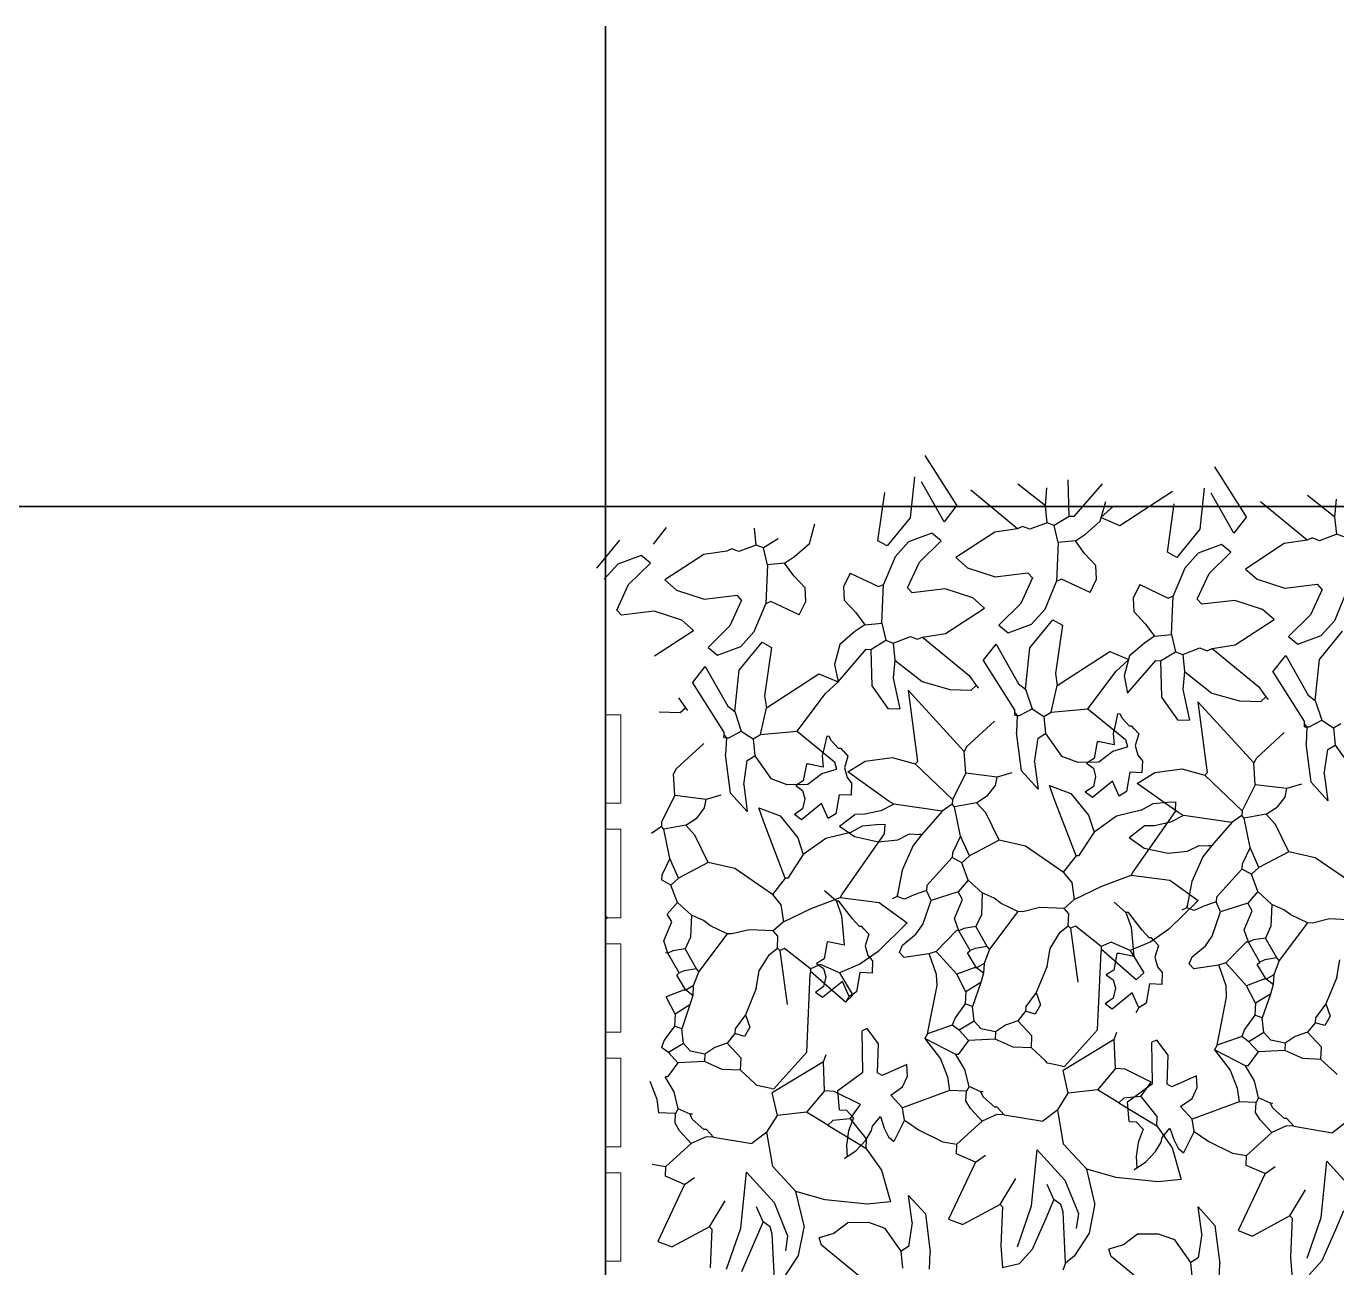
# Model space of a CAD drawing. Header units: inches. Extents: x 2013 to 15569, y -2551 to 2524.
# Drawn here: x 4957.8 to 5130.3, y 899.5 to 1062.8 of the extents above; entities that cross this region are included whole.
import ezdxf

# ---------------------------------------------------------------- set-up
doc = ezdxf.new("R2010")
doc.units = ezdxf.units.IN
doc.header["$MEASUREMENT"] = 0
for name, color, linetype, lineweight in [('A-FURN', 8, 'Continuous', 18), ('A-WALL-FULL', 7, 'Continuous', 35), ('costruzioni', 2, 'Continuous', 35)]:
    doc.layers.add(name, color=color, linetype=linetype, lineweight=lineweight)
doc.layers.add('VERDE_siepe', color=96, linetype='Continuous')

msp = doc.modelspace()

# ---------------------------------------------------------------- linework, layer by layer
at = {"layer": 'A-FURN'}
for p, q in [((5034.046, 960.636), (5034.046, 972.271)), ((5034.046, 972.271), (5036.046, 972.271)), ((5036.046, 960.636), (5036.046, 972.271)), ((5034.046, 960.636), (5036.046, 960.636)), ((5034.046, 945.577), (5034.046, 957.212)), ((5034.046, 957.212), (5036.046, 957.212)), ((5036.046, 945.577), (5036.046, 957.212)), ((5034.046, 945.577), (5036.046, 945.577)), ((5034.046, 930.518), (5034.046, 942.154)), ((5034.046, 942.154), (5036.046, 942.154)), ((5036.046, 930.518), (5036.046, 942.154)), ((5034.046, 930.518), (5036.046, 930.518)), ((5034.046, 915.459), (5034.046, 927.095)), ((5034.046, 927.095), (5036.046, 927.095)), ((5036.046, 915.459), (5036.046, 927.095)), ((5034.046, 915.459), (5036.046, 915.459)), ((5034.046, 900.401), (5034.046, 912.036)), ((5034.046, 912.036), (5036.046, 912.036)), ((5036.046, 900.401), (5036.046, 912.036)), ((5034.046, 900.401), (5036.046, 900.401))]:
    msp.add_line(p, q, dxfattribs=at)
at = {"layer": 'A-WALL-FULL'}
msp.add_line((5034.046, 1062.818), (5034.046, -134.28), dxfattribs=at)
at = {"layer": 'costruzioni'}
msp.add_line((3934.796, 999.638), (5673.194, 999.638), dxfattribs=at)
at = {"layer": 'VERDE_siepe'}
for p, q in [((5080.275, 999.814), (5076.093, 1006.38)), ((5074.693, 1003.568), (5074.139, 998.166)), ((5118.38, 998.312), (5114.198, 1004.878)), ((5078.586, 997.653), (5075.621, 1002.89)), ((5088.266, 996.73), (5082.102, 1001.787)), ((5091.91, 999.763), (5088.284, 1002.591)), ((5091.91, 999.763), (5092.103, 1002.131)), ((5095.04, 998.35), (5094.93, 1003.143)), ((5099.376, 1002.629), (5095.678, 998.322)), ((5112.798, 1002.066), (5112.244, 996.664)), ((5069.858, 995.16), (5070.773, 1001.505)), ((5099.128, 997.721), (5099.856, 1000.327)), ((5108.629, 1001.61), (5101.73, 997.123)), ((5107.963, 993.658), (5108.878, 1000.003)), ((5116.691, 996.151), (5113.726, 1001.388)), ((5126.371, 995.228), (5120.207, 1000.285)), ((5130.015, 998.262), (5126.389, 1001.089)), ((5130.015, 998.261), (5130.208, 1000.629)), ((5080.275, 999.814), (5078.586, 997.653)), ((5092.131, 997.519), (5091.91, 999.763)), ((5095.04, 998.35), (5093.073, 997.158)), ((5095.678, 998.322), (5095.04, 998.35)), ((5100.885, 999.713), (5099.222, 998.19)), ((5118.38, 998.312), (5116.691, 996.151)), ((5042.016, 996.876), (5040.327, 994.715)), ((5053.872, 994.582), (5053.651, 996.825)), ((5060.869, 994.783), (5061.597, 997.39)), ((5074.139, 998.166), (5071.105, 994.468)), ((5088.266, 996.73), (5085.244, 996.274)), ((5088.917, 997.021), (5088.266, 996.73)), ((5089.859, 996.661), (5088.917, 997.021)), ((5092.131, 997.519), (5089.859, 996.661)), ((5093.073, 997.158), (5092.131, 997.519)), ((5093.613, 994.901), (5093.073, 997.158)), ((5097.173, 996.022), (5099.128, 997.721)), ((5101.73, 997.123), (5099.222, 998.19)), ((5112.244, 996.664), (5109.21, 992.966)), ((5130.236, 996.017), (5130.015, 998.261)), ((5035.88, 995.229), (5032.846, 991.53)), ((5056.781, 995.412), (5054.814, 994.221)), ((5071.105, 994.468), (5069.858, 995.16)), ((5073.917, 995.027), (5072.142, 993.052)), ((5076.978, 996.159), (5073.917, 995.027)), ((5075.335, 992.326), (5078.211, 995.147)), ((5078.211, 995.147), (5076.978, 996.159)), ((5085.244, 996.274), (5080.12, 992.936)), ((5093.613, 994.901), (5093.391, 989.803)), ((5095.857, 995.122), (5093.613, 994.901)), ((5095.857, 995.122), (5097.173, 996.022)), ((5097.062, 993.474), (5095.857, 995.122)), ((5126.371, 995.228), (5123.349, 994.772)), ((5127.022, 995.519), (5126.371, 995.228)), ((5127.964, 995.159), (5127.022, 995.519)), ((5130.236, 996.017), (5127.964, 995.159)), ((5131.178, 995.656), (5130.236, 996.017)), ((5038.719, 993.221), (5035.658, 992.089)), ((5039.952, 992.21), (5038.719, 993.221)), ((5046.985, 993.336), (5041.861, 989.998)), ((5050.007, 993.792), (5046.985, 993.336)), ((5050.659, 994.083), (5050.007, 993.793)), ((5051.6, 993.723), (5050.659, 994.083)), ((5053.872, 994.582), (5051.6, 993.723)), ((5054.814, 994.221), (5053.872, 994.582)), ((5055.354, 991.963), (5054.814, 994.221)), ((5058.914, 993.084), (5060.869, 994.783)), ((5098.566, 991.882), (5097.062, 993.474)), ((5109.21, 992.966), (5107.963, 993.658)), ((5112.022, 993.525), (5110.247, 991.55)), ((5115.083, 994.657), (5112.022, 993.525)), ((5113.44, 990.824), (5116.316, 993.645)), ((5116.316, 993.645), (5115.083, 994.657)), ((5123.349, 994.772), (5118.225, 991.434)), ((5035.658, 992.089), (5033.883, 990.114)), ((5037.076, 989.389), (5039.952, 992.21)), ((5055.354, 991.963), (5055.132, 986.866)), ((5057.598, 992.184), (5055.354, 991.963)), ((5057.598, 992.184), (5058.914, 993.084)), ((5058.803, 990.536), (5057.598, 992.184)), ((5072.142, 993.052), (5070.618, 989.413)), ((5073.791, 988.955), (5075.335, 992.326)), ((5080.12, 992.935), (5081.657, 991.591)), ((5081.657, 991.591), (5085.296, 990.408)), ((5098.643, 990.119), (5098.566, 991.882)), ((5110.247, 991.55), (5108.723, 987.911)), ((5118.226, 991.433), (5119.762, 990.089)), ((5041.862, 989.997), (5043.399, 988.654)), ((5060.308, 988.944), (5058.803, 990.536)), ((5066.214, 990.882), (5065.366, 989.096)), ((5066.214, 990.882), (5069.968, 989.122)), ((5085.296, 990.408), (5089.609, 990.926)), ((5090.218, 990.26), (5088.674, 986.889)), ((5090.218, 990.26), (5089.609, 990.926)), ((5091.867, 986.164), (5093.391, 989.803)), ((5094.041, 990.094), (5093.391, 989.803)), ((5097.795, 988.334), (5094.041, 990.094)), ((5097.795, 988.334), (5098.643, 990.119)), ((5111.896, 987.453), (5113.44, 990.824)), ((5119.762, 990.089), (5123.401, 988.906)), ((5035.532, 986.018), (5037.076, 989.389)), ((5043.399, 988.654), (5047.037, 987.471)), ((5047.037, 987.471), (5051.35, 987.988)), ((5051.959, 987.323), (5051.35, 987.988)), ((5060.384, 987.182), (5060.308, 988.944)), ((5065.366, 989.096), (5065.443, 987.334)), ((5069.968, 989.122), (5070.618, 989.413)), ((5070.396, 984.315), (5070.618, 989.413)), ((5073.791, 988.955), (5074.4, 988.29)), ((5078.714, 988.808), (5074.4, 988.29)), ((5082.352, 987.624), (5078.714, 988.808)), ((5104.319, 989.38), (5103.471, 987.595)), ((5104.319, 989.38), (5108.073, 987.62)), ((5123.401, 988.906), (5127.714, 989.424)), ((5128.323, 988.759), (5126.779, 985.388)), ((5128.323, 988.759), (5127.714, 989.424)), ((5129.972, 984.662), (5131.496, 988.301)), ((5051.959, 987.323), (5050.415, 983.952)), ((5053.609, 983.226), (5055.132, 986.866)), ((5055.782, 987.156), (5055.132, 986.866)), ((5059.536, 985.396), (5055.782, 987.156)), ((5059.536, 985.396), (5060.384, 987.182)), ((5065.443, 987.334), (5066.948, 985.742)), ((5078.765, 982.942), (5083.889, 986.28)), ((5083.889, 986.281), (5082.352, 987.624)), ((5088.674, 986.889), (5085.799, 984.069)), ((5103.471, 987.595), (5103.548, 985.832)), ((5108.073, 987.62), (5108.723, 987.911)), ((5108.501, 982.813), (5108.723, 987.911)), ((5111.896, 987.453), (5112.505, 986.788)), ((5116.819, 987.306), (5112.505, 986.788)), ((5120.457, 986.123), (5116.819, 987.306)), ((5035.532, 986.018), (5036.141, 985.352)), ((5040.455, 985.87), (5036.141, 985.352)), ((5044.093, 984.687), (5040.455, 985.87)), ((5045.63, 983.343), (5044.093, 984.687)), ((5066.948, 985.742), (5068.152, 984.094)), ((5089.87, 981.049), (5092.905, 984.748)), ((5090.092, 984.189), (5091.867, 986.164)), ((5092.905, 984.748), (5094.151, 984.056)), ((5103.548, 985.832), (5105.053, 984.24)), ((5116.87, 981.44), (5121.994, 984.778)), ((5121.994, 984.779), (5120.457, 986.123)), ((5126.779, 985.388), (5123.904, 982.567)), ((5128.197, 982.687), (5129.972, 984.662)), ((5040.506, 980.004), (5045.63, 983.343)), ((5050.415, 983.952), (5047.54, 981.131)), ((5051.833, 981.251), (5053.609, 983.226)), ((5066.837, 983.194), (5064.881, 981.495)), ((5068.152, 984.094), (5066.837, 983.194)), ((5068.152, 984.094), (5070.396, 984.315)), ((5070.396, 984.315), (5070.936, 982.057)), ((5075.744, 982.486), (5078.765, 982.942)), ((5085.799, 984.069), (5087.031, 983.057)), ((5087.031, 983.057), (5090.092, 984.189)), ((5094.151, 984.056), (5093.237, 977.711)), ((5105.053, 984.24), (5106.257, 982.592)), ((5106.257, 982.592), (5108.501, 982.813)), ((5108.501, 982.813), (5109.041, 980.556)), ((5127.976, 979.548), (5131.01, 983.246)), ((5047.54, 981.131), (5048.772, 980.12)), ((5048.772, 980.12), (5051.833, 981.251)), ((5051.612, 978.112), (5054.646, 981.81)), ((5054.646, 981.81), (5055.892, 981.118)), ((5055.892, 981.118), (5054.978, 974.773)), ((5064.881, 981.495), (5064.153, 978.888)), ((5068.969, 980.866), (5070.936, 982.057)), ((5070.936, 982.057), (5071.878, 981.697)), ((5071.878, 981.697), (5074.15, 982.555)), ((5071.878, 981.697), (5072.099, 979.453)), ((5074.15, 982.555), (5075.092, 982.195)), ((5075.092, 982.195), (5075.743, 982.486)), ((5075.743, 982.486), (5081.907, 977.429)), ((5083.734, 979.402), (5085.424, 981.563)), ((5085.424, 981.563), (5088.388, 976.326)), ((5089.316, 975.648), (5089.87, 981.049)), ((5104.942, 981.692), (5102.986, 979.993)), ((5106.257, 982.592), (5104.942, 981.692)), ((5109.983, 980.195), (5112.255, 981.053)), ((5112.255, 981.053), (5113.197, 980.693)), ((5113.849, 980.984), (5116.87, 981.44)), ((5123.904, 982.567), (5125.136, 981.555)), ((5125.136, 981.555), (5128.197, 982.687)), ((5064.633, 976.586), (5068.332, 980.894)), ((5068.332, 980.894), (5068.969, 980.866)), ((5068.969, 980.866), (5069.079, 976.073)), ((5072.099, 979.452), (5071.906, 977.085)), ((5072.099, 979.452), (5075.725, 976.625)), ((5083.734, 979.402), (5087.916, 972.836)), ((5093.485, 976.104), (5100.384, 980.591)), ((5100.384, 980.591), (5102.892, 979.524)), ((5101.229, 978.001), (5102.892, 979.524)), ((5102.986, 979.993), (5102.258, 977.387)), ((5102.738, 975.085), (5106.437, 979.392)), ((5106.437, 979.392), (5107.074, 979.364)), ((5107.074, 979.364), (5109.041, 980.556)), ((5107.074, 979.364), (5107.184, 974.571)), ((5109.041, 980.556), (5109.983, 980.195)), ((5109.983, 980.195), (5110.204, 977.951)), ((5113.197, 980.693), (5113.848, 980.984)), ((5113.848, 980.984), (5120.012, 975.927)), ((5121.839, 977.9), (5123.529, 980.061)), ((5123.529, 980.061), (5126.493, 974.824)), ((5127.421, 974.146), (5127.976, 979.548)), ((5045.475, 976.464), (5047.165, 978.626)), ((5047.165, 978.626), (5050.129, 973.388)), ((5051.057, 972.71), (5051.612, 978.112)), ((5055.227, 973.166), (5062.126, 977.653)), ((5062.126, 977.653), (5064.633, 976.586)), ((5064.153, 978.888), (5064.633, 976.586)), ((5093.237, 977.711), (5093.485, 976.104)), ((5097.502, 973.056), (5101.229, 978.001)), ((5110.204, 977.951), (5110.011, 975.583)), ((5110.205, 977.95), (5113.83, 975.123)), ((5121.839, 977.9), (5126.021, 971.334)), ((5045.475, 976.464), (5049.657, 969.898)), ((5062.97, 975.064), (5064.633, 976.586)), ((5069.079, 976.073), (5071.185, 973.108)), ((5071.906, 977.085), (5072.777, 973.039)), ((5075.725, 976.625), (5079.366, 975.587)), ((5081.907, 977.429), (5082.808, 976.113)), ((5082.142, 975.503), (5082.808, 976.113)), ((5082.808, 976.113), (5083.112, 975.781)), ((5088.388, 976.326), (5089.316, 975.648)), ((5092.695, 972.627), (5093.485, 976.104)), ((5102.258, 977.387), (5102.738, 975.085)), ((5120.012, 975.927), (5120.913, 974.611)), ((5043.649, 974.491), (5044.549, 973.175)), ((5054.978, 974.773), (5055.227, 973.166)), ((5059.243, 970.118), (5062.97, 975.064)), ((5073.878, 975.48), (5075.112, 966.125)), ((5081.235, 967.453), (5073.878, 975.48)), ((5079.366, 975.587), (5082.142, 975.503)), ((5089.316, 975.648), (5090.161, 973.057)), ((5107.184, 974.571), (5109.29, 971.606)), ((5110.011, 975.583), (5110.882, 971.537)), ((5113.83, 975.123), (5117.471, 974.085)), ((5120.247, 974.001), (5120.913, 974.611)), ((5120.913, 974.611), (5121.217, 974.279)), ((5126.493, 974.824), (5127.421, 974.146)), ((5127.421, 974.146), (5128.266, 971.555)), ((5041.107, 972.649), (5043.883, 972.566)), ((5043.883, 972.566), (5044.549, 973.175)), ((5044.549, 973.175), (5044.853, 972.843)), ((5050.129, 973.388), (5051.057, 972.71)), ((5051.057, 972.71), (5051.902, 970.119)), ((5054.436, 969.69), (5055.227, 973.166)), ((5071.185, 973.108), (5072.777, 973.039)), ((5087.888, 972.198), (5087.902, 972.517)), ((5087.902, 972.517), (5087.916, 972.836)), ((5087.902, 972.517), (5088.207, 972.184)), ((5088.526, 972.17), (5090.161, 973.057)), ((5090.161, 973.057), (5091.711, 972.032)), ((5091.711, 972.032), (5092.695, 972.627)), ((5092.695, 972.627), (5097.502, 973.056)), ((5097.502, 973.056), (5102.434, 969.01)), ((5111.983, 973.978), (5113.217, 964.623)), ((5119.34, 965.951), (5111.983, 973.978)), ((5117.471, 974.085), (5120.247, 974.001)), ((5085.239, 971.429), (5081.581, 968.077)), ((5087.888, 972.198), (5088.207, 972.184)), ((5088.207, 972.184), (5088.11, 969.954)), ((5088.207, 972.184), (5088.526, 972.17)), ((5091.711, 972.032), (5091.933, 969.788)), ((5101.134, 971.079), (5100.83, 969.814)), ((5101.418, 972.375), (5101.134, 971.079)), ((5101.737, 972.361), (5101.418, 972.375)), ((5102.056, 971.76), (5101.737, 972.361)), ((5102.97, 970.762), (5102.056, 971.76)), ((5103.289, 970.748), (5102.97, 970.762)), ((5103.593, 970.415), (5103.289, 970.748)), ((5109.29, 971.606), (5110.882, 971.537)), ((5125.993, 970.696), (5126.007, 971.015)), ((5125.993, 970.696), (5126.312, 970.682)), ((5126.007, 971.015), (5126.021, 971.334)), ((5126.007, 971.015), (5126.312, 970.682)), ((5126.631, 970.669), (5128.266, 971.555)), ((5128.266, 971.555), (5129.816, 970.53)), ((5129.816, 970.53), (5130.8, 971.126)), ((5049.629, 969.261), (5049.643, 969.579)), ((5049.629, 969.261), (5049.949, 969.247)), ((5049.643, 969.579), (5049.657, 969.898)), ((5049.643, 969.579), (5049.949, 969.247)), ((5049.949, 969.247), (5049.851, 967.017)), ((5049.949, 969.247), (5050.267, 969.233)), ((5050.267, 969.233), (5051.902, 970.119)), ((5051.902, 970.119), (5053.453, 969.094)), ((5053.453, 969.094), (5054.436, 969.69)), ((5053.453, 969.094), (5053.675, 966.85)), ((5054.436, 969.69), (5059.243, 970.118)), ((5059.243, 970.118), (5064.175, 966.072)), ((5063.159, 969.437), (5062.876, 968.141)), ((5063.478, 969.423), (5063.159, 969.437)), ((5063.797, 968.822), (5063.478, 969.423)), ((5088.754, 964.907), (5088.11, 969.954)), ((5090.492, 966.02), (5090.95, 969.192)), ((5090.95, 969.192), (5091.933, 969.788)), ((5091.933, 969.788), (5094.038, 966.823)), ((5100.83, 969.814), (5100.947, 968.296)), ((5102.434, 969.01), (5102.71, 968.04)), ((5103.593, 970.415), (5104.203, 969.751)), ((5104.203, 969.751), (5103.731, 968.215)), ((5123.344, 969.927), (5119.686, 966.575)), ((5126.312, 970.682), (5126.215, 968.453)), ((5126.312, 970.682), (5126.631, 970.669)), ((5129.816, 970.53), (5130.039, 968.286)), ((5046.98, 968.491), (5043.322, 965.139)), ((5062.876, 968.141), (5062.571, 966.876)), ((5064.711, 967.824), (5063.797, 968.822)), ((5065.03, 967.811), (5064.711, 967.824)), ((5065.334, 967.477), (5065.03, 967.811)), ((5065.334, 967.477), (5065.944, 966.813)), ((5081.581, 968.077), (5081.235, 967.453)), ((5081.428, 964.572), (5081.235, 967.453)), ((5098.73, 968.712), (5098.315, 966.496)), ((5099.05, 968.698), (5098.73, 968.712)), ((5098.94, 966.075), (5100.771, 967.487)), ((5100.947, 968.296), (5099.05, 968.698)), ((5100.771, 967.487), (5102.71, 968.04)), ((5103.731, 968.215), (5104.076, 966.946)), ((5126.859, 963.405), (5126.215, 968.453)), ((5128.597, 964.518), (5129.055, 967.69)), ((5129.055, 967.69), (5130.039, 968.286)), ((5130.039, 968.286), (5132.143, 965.321)), ((5050.495, 961.969), (5049.851, 967.017)), ((5052.233, 963.082), (5052.691, 966.254)), ((5052.691, 966.254), (5053.675, 966.85)), ((5053.675, 966.85), (5055.78, 963.885)), ((5060.472, 965.774), (5060.056, 963.558)), ((5060.791, 965.76), (5060.472, 965.774)), ((5062.689, 965.359), (5060.791, 965.76)), ((5062.571, 966.876), (5062.689, 965.359)), ((5064.175, 966.072), (5064.451, 965.103)), ((5065.944, 966.813), (5065.472, 965.278)), ((5065.905, 964.746), (5068.196, 966.153)), ((5068.196, 966.153), (5071.76, 966.652)), ((5071.76, 966.652), (5074.779, 965.819)), ((5075.112, 966.125), (5074.779, 965.819)), ((5079.683, 961.137), (5074.779, 965.819)), ((5090.492, 966.02), (5090.951, 962.465)), ((5094.038, 966.823), (5096.175, 966.049)), ((5096.175, 966.049), (5098.94, 966.075)), ((5098.315, 966.496), (5097.331, 965.9)), ((5097.331, 965.9), (5098.231, 965.238)), ((5104.076, 966.946), (5104.687, 966.218)), ((5104.687, 966.218), (5104.618, 964.625)), ((5119.686, 966.575), (5119.34, 965.951)), ((5119.533, 963.07), (5119.34, 965.951)), ((5043.322, 965.139), (5042.976, 964.515)), ((5043.169, 961.634), (5042.976, 964.515)), ((5055.78, 963.885), (5057.916, 963.111)), ((5060.681, 963.137), (5062.512, 964.55)), ((5062.512, 964.55), (5064.451, 965.103)), ((5065.472, 965.278), (5065.817, 964.008)), ((5065.817, 964.008), (5066.429, 963.28)), ((5071.371, 960.861), (5065.905, 964.746)), ((5081.428, 964.572), (5079.683, 961.137)), ((5085.557, 964.073), (5081.428, 964.572)), ((5085.335, 962.945), (5085.557, 964.073)), ((5087.496, 964.627), (5085.557, 964.073)), ((5090.951, 962.465), (5088.754, 964.907)), ((5098.231, 965.238), (5098.526, 964.134)), ((5098.526, 964.134), (5098.241, 962.838)), ((5103.025, 964.694), (5102.595, 962.16)), ((5104.618, 964.625), (5103.025, 964.694)), ((5104.01, 963.244), (5106.301, 964.651)), ((5106.301, 964.651), (5109.865, 965.15)), ((5109.865, 965.15), (5112.884, 964.317)), ((5113.217, 964.623), (5112.884, 964.317)), ((5117.788, 959.635), (5112.884, 964.317)), ((5128.597, 964.518), (5129.056, 960.964)), ((5052.233, 963.082), (5052.692, 959.528)), ((5057.916, 963.111), (5060.681, 963.137)), ((5060.056, 963.558), (5059.073, 962.962)), ((5059.073, 962.962), (5059.972, 962.3)), ((5059.972, 962.3), (5060.267, 961.197)), ((5066.429, 963.28), (5066.359, 961.687)), ((5084.358, 961.669), (5085.335, 962.945)), ((5093.092, 961.19), (5092.476, 962.947)), ((5092.476, 962.947), (5095.272, 961.926)), ((5098.241, 962.838), (5097.165, 962.077)), ((5098.093, 961.398), (5097.165, 962.077)), ((5100.739, 963.517), (5098.093, 961.398)), ((5101.612, 961.564), (5100.739, 963.517)), ((5102.595, 962.16), (5101.612, 961.564)), ((5109.476, 959.359), (5104.01, 963.244)), ((5119.533, 963.07), (5117.788, 959.635)), ((5123.662, 962.571), (5119.533, 963.07)), ((5123.44, 961.443), (5123.662, 962.571)), ((5125.601, 963.125), (5123.662, 962.571)), ((5129.056, 960.964), (5126.859, 963.405)), ((5043.169, 961.634), (5041.424, 958.199)), ((5047.298, 961.135), (5043.169, 961.634)), ((5047.076, 960.008), (5047.298, 961.135)), ((5049.237, 961.689), (5047.298, 961.135)), ((5052.692, 959.528), (5050.495, 961.969)), ((5062.48, 960.58), (5059.834, 958.461)), ((5060.267, 961.197), (5059.982, 959.9)), ((5063.353, 958.626), (5062.48, 960.58)), ((5064.766, 961.756), (5064.336, 959.222)), ((5066.359, 961.687), (5064.766, 961.756)), ((5071.995, 960.515), (5070.254, 959.629)), ((5071.995, 960.515), (5071.371, 960.861)), ((5078.338, 959.599), (5071.995, 960.515)), ((5079.655, 960.5), (5078.338, 959.599)), ((5079.683, 961.137), (5079.655, 960.5)), ((5079.959, 960.167), (5079.655, 960.5)), ((5082.855, 960.679), (5079.959, 960.167)), ((5082.855, 960.679), (5084.358, 961.669)), ((5084.073, 959.349), (5082.855, 960.679)), ((5095.958, 953.724), (5093.092, 961.19)), ((5095.272, 961.926), (5097.603, 959.039)), ((5104.52, 959.734), (5106.116, 960.573)), ((5106.116, 960.573), (5107.968, 960.786)), ((5107.968, 960.786), (5109.035, 960.814)), ((5109.035, 960.814), (5108.979, 959.539)), ((5122.463, 960.167), (5123.44, 961.443)), ((5044.596, 957.741), (5046.099, 958.731)), ((5046.099, 958.731), (5047.076, 960.008)), ((5054.833, 958.253), (5054.218, 960.009)), ((5054.218, 960.009), (5057.013, 958.988)), ((5057.013, 958.988), (5059.344, 956.101)), ((5059.982, 959.9), (5058.906, 959.139)), ((5059.834, 958.461), (5058.906, 959.139)), ((5064.336, 959.222), (5063.353, 958.626)), ((5064.846, 957.634), (5066.827, 959.144)), ((5068.177, 959.174), (5066.827, 959.144)), ((5070.254, 959.629), (5068.177, 959.174)), ((5078.338, 959.599), (5075.651, 956.525)), ((5080.748, 956.302), (5079.959, 960.167)), ((5085.832, 955.761), (5084.073, 959.349)), ((5097.603, 959.039), (5098.327, 956.813)), ((5101.292, 958.917), (5098.327, 956.813)), ((5104.52, 959.734), (5101.292, 958.917)), ((5108.979, 959.539), (5103.535, 951.797)), ((5110.1, 959.013), (5108.359, 958.127)), ((5110.1, 959.013), (5109.476, 959.359)), ((5116.443, 958.097), (5110.1, 959.013)), ((5117.76, 958.998), (5116.443, 958.097)), ((5117.788, 959.635), (5117.76, 958.998)), ((5118.064, 958.666), (5117.76, 958.998)), ((5120.96, 959.177), (5118.064, 958.666)), ((5118.854, 954.801), (5118.064, 958.666)), ((5120.96, 959.177), (5122.463, 960.167)), ((5122.178, 957.847), (5120.96, 959.177)), ((5041.396, 957.562), (5040.079, 956.662)), ((5041.424, 958.199), (5041.396, 957.562)), ((5041.701, 957.23), (5041.396, 957.562)), ((5044.596, 957.741), (5041.701, 957.23)), ((5042.49, 953.365), (5041.701, 957.23)), ((5045.814, 956.412), (5044.596, 957.741)), ((5057.699, 950.786), (5054.833, 958.253)), ((5064.846, 957.634), (5066.793, 956.235)), ((5066.261, 956.797), (5067.857, 957.636)), ((5067.857, 957.636), (5069.709, 957.848)), ((5069.709, 957.848), (5070.776, 957.877)), ((5070.776, 957.877), (5070.721, 956.602)), ((5102.951, 956.132), (5104.932, 957.642)), ((5106.283, 957.672), (5104.932, 957.642)), ((5108.359, 958.127), (5106.283, 957.672)), ((5116.443, 958.097), (5113.756, 955.023)), ((5123.937, 954.259), (5122.178, 957.847)), ((5047.573, 952.823), (5045.814, 956.412)), ((5059.344, 956.101), (5060.068, 953.875)), ((5063.033, 955.98), (5060.068, 953.875)), ((5066.261, 956.797), (5063.033, 955.98)), ((5070.721, 956.602), (5065.277, 948.86)), ((5066.793, 956.235), (5069.962, 955.552)), ((5069.962, 955.552), (5072.487, 955.823)), ((5072.487, 955.823), (5074.058, 956.594)), ((5074.058, 956.594), (5075.332, 956.539)), ((5075.651, 956.525), (5074.512, 955.081)), ((5075.651, 956.525), (5075.332, 956.539)), ((5080.748, 956.302), (5079.695, 954.113)), ((5081.911, 953.698), (5080.748, 956.302)), ((5085.832, 955.761), (5081.911, 953.698)), ((5089.309, 954.972), (5085.832, 955.761)), ((5098.327, 956.813), (5096.277, 953.71)), ((5102.951, 956.132), (5104.898, 954.733)), ((5060.068, 953.875), (5058.018, 950.773)), ((5074.512, 955.081), (5073.055, 951.818)), ((5079.668, 953.477), (5076.315, 949.792)), ((5079.695, 954.113), (5079.668, 953.477)), ((5080.914, 952.784), (5079.668, 953.477)), ((5081.911, 953.698), (5080.914, 952.784)), ((5094.268, 951.563), (5089.309, 954.972)), ((5095.958, 953.724), (5094.268, 951.563)), ((5096.277, 953.71), (5095.958, 953.724)), ((5104.898, 954.733), (5108.067, 954.05)), ((5108.067, 954.05), (5110.592, 954.321)), ((5110.592, 954.321), (5112.163, 955.092)), ((5112.617, 953.579), (5111.16, 950.316)), ((5112.163, 955.092), (5113.437, 955.037)), ((5113.756, 955.023), (5112.617, 953.579)), ((5113.756, 955.023), (5113.437, 955.037)), ((5118.854, 954.801), (5117.8, 952.611)), ((5120.016, 952.196), (5118.854, 954.801)), ((5123.937, 954.259), (5120.016, 952.196)), ((5127.414, 953.47), (5123.937, 954.259)), ((5132.373, 950.061), (5127.414, 953.47)), ((5042.49, 953.365), (5041.437, 951.176)), ((5043.653, 950.76), (5042.49, 953.365)), ((5047.573, 952.823), (5043.653, 950.76)), ((5051.05, 952.034), (5047.573, 952.823)), ((5056.009, 948.625), (5051.05, 952.034)), ((5073.055, 951.818), (5072.422, 948.366)), ((5081.773, 950.512), (5080.914, 952.784)), ((5103.535, 951.797), (5103.189, 951.174)), ((5117.773, 951.975), (5114.42, 948.29)), ((5117.8, 952.611), (5117.773, 951.975)), ((5119.019, 951.282), (5117.773, 951.975)), ((5120.016, 952.196), (5119.019, 951.282)), ((5041.437, 951.176), (5041.409, 950.539)), ((5042.655, 949.846), (5041.409, 950.539)), ((5043.653, 950.76), (5042.655, 949.846)), ((5057.699, 950.786), (5056.009, 948.625)), ((5058.018, 950.773), (5057.699, 950.786)), ((5081.773, 950.512), (5080.429, 948.974)), ((5083.615, 948.835), (5081.773, 950.512)), ((5094.268, 951.563), (5095.375, 950.194)), ((5095.375, 950.194), (5095.708, 947.989)), ((5099.347, 949.728), (5103.189, 951.174)), ((5103.189, 951.174), (5108.288, 950.511)), ((5108.288, 950.511), (5112.011, 947.857)), ((5111.16, 950.316), (5110.527, 946.864)), ((5119.878, 949.01), (5119.019, 951.282)), ((5043.514, 947.574), (5042.655, 949.846)), ((5056.009, 948.625), (5057.116, 947.257)), ((5064.415, 947.757), (5062.878, 949.101)), ((5065.277, 948.86), (5064.93, 948.236)), ((5072.422, 948.366), (5071.771, 948.075)), ((5072.436, 948.684), (5072.422, 948.366)), ((5073.364, 948.006), (5072.422, 948.366)), ((5074.666, 948.587), (5073.364, 948.006)), ((5076.287, 949.155), (5074.666, 948.587)), ((5076.315, 949.792), (5076.287, 949.155)), ((5076.868, 947.853), (5076.287, 949.155)), ((5080.429, 948.974), (5076.868, 947.853)), ((5081.025, 947.991), (5080.429, 948.974)), ((5083.615, 948.835), (5083.49, 945.968)), ((5085.18, 948.128), (5083.615, 948.835)), ((5095.708, 947.989), (5099.347, 949.728)), ((5114.42, 948.29), (5114.392, 947.653)), ((5119.878, 949.01), (5118.534, 947.472)), ((5121.72, 947.333), (5119.878, 949.01)), ((5043.514, 947.574), (5042.17, 946.037)), ((5045.356, 945.898), (5043.514, 947.574)), ((5057.116, 947.257), (5057.449, 945.051)), ((5057.449, 945.051), (5061.088, 946.79)), ((5061.088, 946.79), (5064.93, 948.236)), ((5064.734, 947.743), (5064.415, 947.757)), ((5064.415, 947.757), (5065.082, 945.84)), ((5066.549, 945.43), (5064.734, 947.743)), ((5064.93, 948.236), (5070.029, 947.573)), ((5070.029, 947.573), (5073.753, 944.919)), ((5075.771, 944.665), (5076.868, 947.853)), ((5079.958, 945.483), (5081.025, 947.991)), ((5086.108, 947.45), (5085.18, 948.128)), ((5088.297, 946.397), (5086.108, 947.45)), ((5091.192, 946.909), (5088.934, 946.369)), ((5094.378, 946.77), (5091.192, 946.909)), ((5095.708, 947.989), (5094.378, 946.77)), ((5094.987, 946.105), (5094.378, 946.77)), ((5102.52, 946.255), (5100.983, 947.599)), ((5112.011, 947.857), (5108.161, 944.067)), ((5110.527, 946.864), (5109.876, 946.573)), ((5110.541, 947.182), (5110.527, 946.864)), ((5111.469, 946.504), (5110.527, 946.864)), ((5112.771, 947.085), (5111.469, 946.504)), ((5114.392, 947.653), (5112.771, 947.085)), ((5114.973, 946.351), (5114.392, 947.653)), ((5118.534, 947.472), (5114.973, 946.351)), ((5119.13, 946.489), (5118.534, 947.472)), ((5121.72, 947.333), (5121.595, 944.466)), ((5123.285, 946.626), (5121.72, 947.333)), ((5124.213, 945.948), (5123.285, 946.626)), ((5034.178, 945.746), (5034.164, 945.428)), ((5041.699, 942.545), (5042.766, 945.053)), ((5042.766, 945.053), (5042.17, 946.037)), ((5045.356, 945.898), (5045.231, 943.03)), ((5046.921, 945.191), (5045.356, 945.898)), ((5047.85, 944.512), (5046.921, 945.191)), ((5057.449, 945.051), (5056.12, 943.832)), ((5065.082, 945.84), (5065.323, 943.484)), ((5067.463, 944.432), (5066.549, 945.43)), ((5073.753, 944.919), (5069.902, 941.129)), ((5080.525, 943.863), (5079.958, 945.483)), ((5083.49, 945.968), (5082.784, 944.402)), ((5088.297, 946.397), (5084.57, 941.451)), ((5088.934, 946.369), (5088.297, 946.397)), ((5094.918, 944.512), (5094.987, 946.105)), ((5102.839, 946.241), (5102.52, 946.255)), ((5102.52, 946.255), (5103.188, 944.338)), ((5104.654, 943.928), (5102.839, 946.241)), ((5113.876, 943.163), (5114.973, 946.351)), ((5118.063, 943.981), (5119.13, 946.489)), ((5126.402, 944.895), (5122.675, 939.95)), ((5126.402, 944.895), (5124.213, 945.948)), ((5127.039, 944.867), (5126.402, 944.895)), ((5129.297, 945.407), (5127.039, 944.867)), ((5132.484, 945.268), (5129.297, 945.407)), ((5050.038, 943.459), (5046.311, 938.514)), ((5050.038, 943.459), (5047.85, 944.512)), ((5050.675, 943.432), (5050.038, 943.459)), ((5052.933, 943.971), (5050.675, 943.432)), ((5056.12, 943.832), (5052.933, 943.971)), ((5056.729, 943.168), (5056.12, 943.832)), ((5056.659, 941.574), (5056.729, 943.168)), ((5065.323, 943.484), (5065.44, 941.967)), ((5067.781, 944.419), (5067.463, 944.432)), ((5068.085, 944.085), (5067.781, 944.419)), ((5068.085, 944.085), (5068.695, 943.421)), ((5068.695, 943.421), (5068.223, 941.886)), ((5073.1, 941.952), (5074.859, 943.396)), ((5074.859, 943.396), (5075.771, 944.665)), ((5080.207, 943.877), (5077.533, 941.12)), ((5080.525, 943.863), (5080.207, 943.877)), ((5081.176, 944.153), (5080.525, 943.863)), ((5082.007, 941.244), (5080.525, 943.863)), ((5082.784, 944.402), (5081.176, 944.153)), ((5084.265, 941.785), (5082.784, 944.402)), ((5092.54, 941.523), (5093.862, 943.664)), ((5093.862, 943.664), (5094.918, 944.512)), ((5095.223, 944.18), (5094.918, 944.512)), ((5095.874, 944.47), (5095.223, 944.18)), ((5095.223, 944.18), (5096.192, 937.114)), ((5099.267, 941.768), (5095.874, 944.47)), ((5103.188, 944.338), (5103.428, 941.983)), ((5105.568, 942.931), (5104.654, 943.928)), ((5108.161, 944.067), (5105.785, 942.411)), ((5112.964, 941.894), (5113.876, 943.163)), ((5118.63, 942.361), (5118.063, 943.981)), ((5121.595, 944.466), (5120.889, 942.9)), ((5042.266, 940.925), (5041.699, 942.545)), ((5044.525, 941.465), (5042.918, 941.216)), ((5045.231, 943.03), (5044.525, 941.465)), ((5046.006, 938.847), (5044.525, 941.465)), ((5055.603, 940.726), (5056.659, 941.574)), ((5056.964, 941.242), (5056.659, 941.574)), ((5057.615, 941.533), (5056.964, 941.242)), ((5061.009, 938.831), (5057.615, 941.533)), ((5063.223, 942.382), (5062.807, 940.166)), ((5063.542, 942.368), (5063.223, 942.382)), ((5065.44, 941.967), (5063.542, 942.368)), ((5068.223, 941.886), (5068.568, 940.616)), ((5072.74, 941.01), (5073.1, 941.952)), ((5082.659, 941.535), (5082.007, 941.244)), ((5084.265, 941.785), (5082.659, 941.535)), ((5084.57, 941.451), (5083.849, 939.568)), ((5084.57, 941.451), (5084.265, 941.785)), ((5092.133, 939.206), (5092.54, 941.523)), ((5099.254, 941.45), (5099.24, 941.132)), ((5099.267, 941.768), (5099.254, 941.45)), ((5103.866, 937.418), (5099.254, 941.45)), ((5100.569, 942.35), (5099.267, 941.768)), ((5103.077, 941.283), (5100.569, 942.35)), ((5105.785, 942.411), (5103.077, 941.283)), ((5103.428, 941.983), (5103.545, 940.465)), ((5105.886, 942.917), (5105.568, 942.931)), ((5106.19, 942.584), (5105.886, 942.917)), ((5106.19, 942.584), (5106.8, 941.919)), ((5106.8, 941.919), (5106.329, 940.384)), ((5111.205, 940.45), (5112.964, 941.894)), ((5118.312, 942.375), (5115.638, 939.619)), ((5118.63, 942.361), (5118.312, 942.375)), ((5119.281, 942.652), (5118.63, 942.361)), ((5120.112, 939.742), (5118.63, 942.361)), ((5120.889, 942.9), (5119.281, 942.652)), ((5122.37, 940.283), (5120.889, 942.9)), ((5042.266, 940.925), (5041.948, 940.939)), ((5042.918, 941.216), (5042.266, 940.925)), ((5043.748, 938.307), (5042.266, 940.925)), ((5054.281, 938.585), (5055.603, 940.726)), ((5056.964, 941.242), (5057.933, 934.177)), ((5062.807, 940.166), (5061.824, 939.57)), ((5069.902, 941.129), (5067.526, 939.474)), ((5068.568, 940.616), (5069.18, 939.888)), ((5069.18, 939.888), (5069.11, 938.295)), ((5073.349, 940.345), (5072.74, 941.01)), ((5076.563, 940.843), (5073.349, 940.345)), ((5077.533, 941.12), (5076.563, 940.843)), ((5077.599, 938.096), (5076.634, 940.865)), ((5080.275, 938.128), (5077.533, 941.12)), ((5081.675, 940.94), (5082.007, 941.244)), ((5082.866, 938.973), (5081.675, 940.94)), ((5098.79, 930.809), (5099.24, 941.132)), ((5101.328, 940.88), (5100.913, 938.664)), ((5101.647, 940.866), (5101.328, 940.88)), ((5103.545, 940.465), (5101.647, 940.866)), ((5103.077, 941.283), (5104.864, 938.332)), ((5106.329, 940.384), (5106.673, 939.114)), ((5110.845, 939.508), (5111.205, 940.45)), ((5119.78, 939.438), (5120.112, 939.742)), ((5120.764, 940.033), (5120.112, 939.742)), ((5122.37, 940.283), (5120.764, 940.033)), ((5122.675, 939.95), (5121.954, 938.066)), ((5122.675, 939.95), (5122.37, 940.283)), ((5130.239, 937.705), (5130.645, 940.021)), ((5043.416, 938.002), (5043.748, 938.307)), ((5044.607, 936.035), (5043.416, 938.002)), ((5044.4, 938.597), (5043.748, 938.307)), ((5046.006, 938.847), (5044.4, 938.597)), ((5046.311, 938.514), (5045.591, 936.63)), ((5046.311, 938.514), (5046.006, 938.847)), ((5053.875, 936.269), (5054.281, 938.585)), ((5060.531, 927.871), (5060.981, 938.194)), ((5060.995, 938.512), (5060.981, 938.194)), ((5061.009, 938.831), (5060.995, 938.512)), ((5065.607, 934.481), (5060.995, 938.512)), ((5062.311, 939.413), (5061.009, 938.831)), ((5061.824, 939.57), (5062.724, 938.908)), ((5064.818, 938.346), (5062.311, 939.413)), ((5062.724, 938.908), (5063.018, 937.805)), ((5067.526, 939.474), (5064.818, 938.346)), ((5064.818, 938.346), (5066.605, 935.395)), ((5067.517, 938.364), (5067.088, 935.83)), ((5069.11, 938.295), (5067.517, 938.364)), ((5077.657, 936.646), (5077.599, 938.096)), ((5082.547, 938.987), (5080.275, 938.128)), ((5081.453, 935.842), (5080.275, 938.128)), ((5082.866, 938.973), (5082.547, 938.987)), ((5083.849, 939.568), (5082.866, 938.973)), ((5083.794, 938.293), (5082.866, 938.973)), ((5083.794, 938.293), (5083.42, 937.033)), ((5083.849, 939.568), (5083.794, 938.293)), ((5092.133, 939.206), (5090.706, 935.758)), ((5100.913, 938.664), (5099.929, 938.068)), ((5099.929, 938.068), (5100.829, 937.406)), ((5104.864, 938.332), (5103.866, 937.418)), ((5106.673, 939.114), (5107.285, 938.386)), ((5107.285, 938.386), (5107.216, 936.793)), ((5111.454, 938.843), (5110.845, 939.508)), ((5114.668, 939.341), (5111.454, 938.843)), ((5115.638, 939.619), (5114.668, 939.341)), ((5115.704, 936.594), (5114.739, 939.363)), ((5118.38, 936.626), (5115.638, 939.619)), ((5120.971, 937.471), (5119.78, 939.438)), ((5121.954, 938.066), (5120.971, 937.471)), ((5121.954, 938.066), (5121.899, 936.792)), ((5045.591, 936.63), (5044.607, 936.035)), ((5045.591, 936.63), (5045.535, 935.356)), ((5053.875, 936.269), (5052.447, 932.82)), ((5062.733, 936.508), (5061.657, 935.747)), ((5065.232, 937.188), (5062.585, 935.069)), ((5063.018, 937.805), (5062.733, 936.508)), ((5066.104, 935.234), (5065.232, 937.188)), ((5076.424, 930.315), (5077.657, 936.646)), ((5083.42, 937.033), (5081.453, 935.842)), ((5083.42, 937.033), (5082.325, 933.888)), ((5100.829, 937.406), (5101.123, 936.303)), ((5101.123, 936.303), (5100.838, 935.006)), ((5105.622, 936.863), (5105.193, 934.328)), ((5107.216, 936.793), (5105.622, 936.863)), ((5115.762, 935.144), (5115.704, 936.594)), ((5120.653, 937.485), (5118.38, 936.626)), ((5119.558, 934.34), (5118.38, 936.626)), ((5120.971, 937.471), (5120.653, 937.485)), ((5121.899, 936.792), (5120.971, 937.471)), ((5121.899, 936.792), (5121.525, 935.531)), ((5130.239, 937.705), (5128.811, 934.256)), ((5044.289, 936.049), (5042.016, 935.19)), ((5043.194, 932.904), (5042.016, 935.19)), ((5044.607, 936.035), (5044.289, 936.049)), ((5045.535, 935.356), (5044.607, 936.035)), ((5045.535, 935.356), (5045.161, 934.096)), ((5062.585, 935.069), (5061.657, 935.747)), ((5066.605, 935.395), (5065.607, 934.481)), ((5065.757, 934.611), (5066.104, 935.234)), ((5067.088, 935.83), (5066.104, 935.234)), ((5081.453, 935.842), (5081.383, 934.249)), ((5090.706, 935.758), (5089.348, 933.902)), ((5090.706, 935.758), (5091.274, 934.137)), ((5100.838, 935.006), (5099.762, 934.245)), ((5103.337, 935.686), (5100.69, 933.567)), ((5104.209, 933.732), (5103.337, 935.686)), ((5114.529, 928.813), (5115.762, 935.144)), ((5121.525, 935.531), (5119.558, 934.34)), ((5121.525, 935.531), (5120.43, 932.386)), ((5043.194, 932.904), (5043.125, 931.312)), ((5045.161, 934.096), (5043.194, 932.904)), ((5045.161, 934.096), (5044.066, 930.951)), ((5052.447, 932.82), (5051.089, 930.964)), ((5052.447, 932.82), (5053.015, 931.199)), ((5081.383, 934.249), (5080.025, 932.393)), ((5082.325, 933.888), (5081.383, 934.249)), ((5082.56, 931.963), (5082.325, 933.888)), ((5089.32, 933.264), (5088.309, 932.032)), ((5089.348, 933.902), (5089.32, 933.264)), ((5090.581, 932.891), (5089.32, 933.264)), ((5091.274, 934.137), (5090.581, 932.891)), ((5100.69, 933.567), (5099.762, 934.245)), ((5103.862, 933.109), (5104.209, 933.732)), ((5105.193, 934.328), (5104.209, 933.732)), ((5119.558, 934.34), (5119.488, 932.747)), ((5128.811, 934.256), (5127.453, 932.4)), ((5128.811, 934.256), (5129.379, 932.635)), ((5043.125, 931.312), (5041.766, 929.455)), ((5044.066, 930.951), (5043.125, 931.312)), ((5053.015, 931.199), (5052.322, 929.953)), ((5079.665, 931.451), (5076.424, 930.315)), ((5080.025, 932.393), (5079.665, 931.451)), ((5080.593, 930.772), (5079.665, 931.451)), ((5082.56, 931.963), (5080.593, 930.772)), ((5083.474, 930.965), (5082.56, 931.963)), ((5086.688, 931.464), (5085.372, 930.564)), ((5088.309, 932.032), (5086.688, 931.464)), ((5090.137, 930.037), (5088.309, 932.032)), ((5119.488, 932.747), (5118.13, 930.891)), ((5120.43, 932.386), (5119.488, 932.747)), ((5120.665, 930.461), (5120.43, 932.386)), ((5127.425, 931.762), (5126.414, 930.53)), ((5127.453, 932.4), (5127.425, 931.762)), ((5128.686, 931.389), (5127.425, 931.762)), ((5129.379, 932.635), (5128.686, 931.389)), ((5041.766, 929.455), (5041.406, 928.514)), ((5044.301, 929.025), (5044.066, 930.951)), ((5051.062, 930.327), (5050.05, 929.094)), ((5051.089, 930.964), (5051.062, 930.327)), ((5052.322, 929.953), (5051.062, 930.327)), ((5068.472, 930.982), (5067.821, 930.69)), ((5067.903, 925.26), (5067.821, 930.69)), ((5069.982, 929), (5068.472, 930.982)), ((5076.424, 930.315), (5076.077, 929.692)), ((5080.136, 927.6), (5076.077, 929.692)), ((5076.077, 929.692), (5078.118, 927.024)), ((5081.812, 929.442), (5080.454, 927.586)), ((5081.812, 929.442), (5080.593, 930.772)), ((5085.33, 929.608), (5081.812, 929.442)), ((5085.372, 930.564), (5083.474, 930.965)), ((5085.372, 930.564), (5085.33, 929.608)), ((5087.674, 928.543), (5085.33, 929.608)), ((5090.068, 928.444), (5090.137, 930.037)), ((5100.97, 929.565), (5094.236, 925.486)), ((5094.431, 926.019), (5098.79, 930.809)), ((5100.97, 929.565), (5101.331, 930.507)), ((5101.122, 925.727), (5100.97, 929.565)), ((5106.577, 929.48), (5105.926, 929.188)), ((5108.087, 927.499), (5106.577, 929.48)), ((5117.77, 929.949), (5114.529, 928.813)), ((5118.13, 930.891), (5117.77, 929.949)), ((5118.698, 929.27), (5117.77, 929.949)), ((5120.665, 930.461), (5118.698, 929.27)), ((5121.579, 929.463), (5120.665, 930.461)), ((5123.477, 929.062), (5121.579, 929.463)), ((5124.793, 929.962), (5123.477, 929.062)), ((5126.414, 930.53), (5124.793, 929.962)), ((5128.242, 928.535), (5126.414, 930.53)), ((5042.334, 927.834), (5041.406, 928.514)), ((5044.301, 929.025), (5042.334, 927.834)), ((5043.553, 926.505), (5042.334, 927.834)), ((5045.216, 928.028), (5044.301, 929.025)), ((5047.113, 927.626), (5045.216, 928.028)), ((5047.113, 927.626), (5047.072, 926.67)), ((5048.429, 928.526), (5047.113, 927.626)), ((5050.05, 929.094), (5048.429, 928.526)), ((5051.879, 927.099), (5050.05, 929.094)), ((5056.173, 923.082), (5060.531, 927.871)), ((5069.815, 925.177), (5069.982, 929)), ((5081.327, 925.633), (5080.136, 927.6)), ((5080.454, 927.586), (5080.136, 927.6)), ((5090.068, 928.444), (5087.674, 928.543)), ((5091.91, 926.767), (5090.068, 928.444)), ((5106.008, 923.759), (5105.926, 929.188)), ((5114.529, 928.813), (5114.182, 928.19)), ((5118.241, 926.098), (5114.182, 928.19)), ((5114.182, 928.19), (5116.223, 925.522)), ((5119.917, 927.94), (5118.559, 926.084)), ((5119.917, 927.94), (5118.698, 929.27)), ((5123.435, 928.106), (5119.917, 927.94)), ((5123.477, 929.062), (5123.435, 928.106)), ((5125.779, 927.041), (5123.435, 928.106)), ((5128.173, 926.942), (5128.242, 928.535)), ((5043.553, 926.505), (5042.195, 924.649)), ((5047.072, 926.67), (5043.553, 926.505)), ((5049.415, 925.605), (5047.072, 926.67)), ((5051.809, 925.506), (5051.879, 927.099)), ((5062.711, 926.627), (5055.977, 922.548)), ((5062.711, 926.627), (5063.072, 927.569)), ((5062.863, 922.79), (5062.711, 926.627)), ((5073.694, 926.285), (5070.439, 924.83)), ((5073.78, 924.751), (5073.694, 926.285)), ((5078.118, 927.024), (5079.058, 924.638)), ((5092.214, 926.435), (5091.91, 926.767)), ((5094.112, 926.033), (5092.214, 926.435)), ((5094.112, 926.033), (5094.431, 926.019)), ((5107.92, 923.675), (5108.087, 927.499)), ((5119.432, 924.131), (5118.241, 926.098)), ((5118.559, 926.084), (5118.241, 926.098)), ((5128.173, 926.942), (5125.779, 927.041)), ((5130.015, 925.265), (5128.173, 926.942)), ((5043.068, 922.695), (5041.877, 924.662)), ((5042.195, 924.649), (5041.877, 924.662)), ((5051.809, 925.506), (5049.415, 925.605)), ((5053.651, 923.829), (5051.809, 925.506)), ((5064.607, 922.85), (5067.903, 925.26)), ((5070.439, 924.83), (5069.815, 925.177)), ((5073.103, 923.315), (5073.78, 924.751)), ((5079.058, 924.638), (5079.29, 922.849)), ((5081.867, 923.374), (5081.327, 925.633)), ((5094.915, 922.486), (5094.236, 925.486)), ((5101.122, 925.727), (5098.766, 922.957)), ((5102.396, 925.672), (5101.122, 925.727)), ((5105.832, 923.926), (5102.396, 925.672)), ((5111.799, 924.783), (5108.544, 923.328)), ((5111.885, 923.249), (5111.799, 924.783)), ((5116.223, 925.522), (5117.163, 923.136)), ((5130.319, 924.933), (5130.015, 925.265)), ((5039.859, 924.087), (5040.799, 921.7)), ((5043.608, 920.437), (5043.068, 922.695)), ((5053.956, 923.497), (5053.651, 923.829)), ((5055.853, 923.095), (5053.956, 923.497)), ((5055.853, 923.095), (5056.173, 923.082)), ((5056.656, 919.549), (5055.977, 922.548)), ((5062.863, 922.79), (5060.507, 920.02)), ((5064.137, 922.734), (5062.863, 922.79)), ((5067.573, 920.988), (5064.137, 922.734)), ((5064.814, 920.287), (5064.607, 922.85)), ((5071.602, 922.226), (5073.103, 923.315)), ((5079.29, 922.849), (5073.126, 920.564)), ((5081.52, 922.752), (5079.29, 922.849)), ((5081.464, 921.476), (5081.52, 922.752)), ((5081.867, 923.374), (5081.52, 922.752)), ((5083.431, 922.668), (5081.867, 923.374)), ((5083.751, 922.654), (5083.431, 922.668)), ((5083.723, 922.017), (5083.431, 922.668)), ((5093.544, 920.312), (5094.915, 922.486)), ((5098.766, 922.957), (5094.915, 922.486)), ((5101.564, 921.239), (5098.766, 922.957)), ((5102.712, 921.348), (5106.008, 923.759)), ((5104.473, 922.07), (5105.832, 923.926)), ((5108.544, 923.328), (5107.92, 923.675)), ((5111.208, 921.813), (5111.885, 923.249)), ((5117.163, 923.136), (5117.395, 921.347)), ((5119.972, 921.872), (5119.432, 924.131)), ((5040.799, 921.7), (5041.031, 919.911)), ((5066.215, 919.132), (5067.573, 920.988)), ((5073.126, 920.564), (5071.602, 922.226)), ((5082.06, 920.493), (5081.464, 921.476)), ((5085.26, 920.673), (5083.723, 922.017)), ((5102.23, 921.849), (5101.564, 921.239)), ((5101.564, 921.239), (5106.572, 918.191)), ((5104.473, 922.07), (5102.23, 921.849)), ((5102.919, 918.785), (5102.712, 921.348)), ((5104.473, 922.07), (5106.593, 919.423)), ((5109.707, 920.724), (5111.208, 921.813)), ((5111.231, 919.062), (5109.707, 920.724)), ((5117.395, 921.347), (5111.231, 919.062)), ((5119.625, 921.25), (5117.395, 921.347)), ((5119.569, 919.975), (5119.625, 921.25)), ((5119.972, 921.872), (5119.625, 921.25)), ((5121.537, 921.166), (5119.972, 921.872)), ((5121.856, 921.152), (5121.537, 921.166)), ((5121.828, 920.515), (5121.537, 921.166)), ((5043.261, 919.814), (5041.031, 919.911)), ((5043.205, 918.539), (5043.261, 919.814)), ((5043.608, 920.437), (5043.261, 919.814)), ((5045.173, 919.731), (5043.608, 920.437)), ((5045.492, 919.717), (5045.173, 919.731)), ((5045.464, 919.079), (5045.173, 919.731)), ((5047.001, 917.736), (5045.464, 919.079)), ((5055.285, 917.374), (5056.656, 919.549)), ((5060.507, 920.02), (5056.656, 919.549)), ((5063.305, 918.301), (5060.507, 920.02)), ((5066.215, 919.132), (5063.971, 918.911)), ((5064.814, 920.287), (5065.769, 920.246)), ((5065.769, 920.246), (5066.684, 919.248)), ((5066.684, 919.248), (5066.032, 917.525)), ((5066.215, 919.132), (5068.334, 916.486)), ((5069.191, 918.181), (5070.203, 919.414)), ((5070.203, 919.414), (5070.717, 917.907)), ((5073.374, 918.956), (5073.126, 920.564)), ((5083.584, 918.831), (5082.06, 920.493)), ((5085.537, 919.703), (5083.584, 918.831)), ((5085.579, 920.659), (5085.26, 920.673)), ((5086.493, 919.662), (5085.537, 919.703)), ((5086.493, 919.662), (5085.579, 920.659)), ((5086.493, 919.662), (5091.563, 918.802)), ((5093.544, 920.312), (5091.563, 918.802)), ((5094.305, 915.81), (5093.544, 920.312)), ((5106.593, 919.423), (5106.538, 918.149)), ((5111.479, 917.454), (5111.231, 919.062)), ((5120.165, 918.991), (5119.569, 919.975)), ((5121.689, 917.329), (5120.165, 918.991)), ((5123.365, 919.171), (5121.828, 920.515)), ((5123.684, 919.157), (5123.365, 919.171)), ((5124.598, 918.16), (5123.684, 919.157)), ((5043.801, 917.555), (5043.205, 918.539)), ((5045.325, 915.893), (5043.801, 917.555)), ((5047.32, 917.722), (5047.001, 917.736)), ((5048.234, 916.724), (5047.32, 917.722)), ((5055.285, 917.374), (5053.304, 915.864)), ((5056.046, 912.872), (5055.285, 917.374)), ((5063.971, 918.911), (5063.305, 918.301)), ((5063.305, 918.301), (5068.313, 915.253)), ((5066.032, 917.525), (5065.767, 915.66)), ((5068.314, 916.311), (5069.044, 917.569)), ((5069.044, 917.569), (5069.191, 918.181)), ((5070.717, 917.907), (5071.282, 916.768)), ((5073.374, 918.956), (5071.975, 916.144)), ((5073.374, 918.956), (5075.313, 917.648)), ((5075.313, 917.648), (5078.44, 916.104)), ((5083.584, 918.831), (5080.258, 915.783)), ((5102.919, 918.785), (5103.875, 918.744)), ((5103.875, 918.744), (5104.789, 917.746)), ((5104.789, 917.746), (5104.138, 916.023)), ((5106.572, 918.191), (5108.596, 915.317)), ((5107.296, 916.679), (5108.308, 917.913)), ((5108.308, 917.913), (5108.823, 916.405)), ((5111.479, 917.454), (5110.08, 914.643)), ((5111.479, 917.454), (5113.418, 916.146)), ((5121.689, 917.329), (5118.363, 914.281)), ((5123.642, 918.202), (5121.689, 917.329)), ((5124.598, 918.16), (5123.642, 918.202)), ((5124.598, 918.16), (5129.668, 917.3)), ((5131.649, 918.81), (5129.668, 917.3)), ((5045.325, 915.893), (5042, 912.846)), ((5047.279, 916.766), (5045.325, 915.893)), ((5048.234, 916.724), (5047.279, 916.766)), ((5048.234, 916.724), (5053.304, 915.864)), ((5065.767, 915.66), (5065.824, 914.178)), ((5066.962, 914.904), (5068.314, 916.311)), ((5068.334, 916.486), (5068.279, 915.212)), ((5071.282, 916.768), (5071.975, 916.144)), ((5078.44, 916.104), (5080.258, 915.783)), ((5080.203, 914.509), (5080.258, 915.783)), ((5097.352, 912.485), (5094.305, 915.81)), ((5104.138, 916.023), (5103.872, 914.158)), ((5106.419, 914.809), (5107.149, 916.068)), ((5107.149, 916.068), (5107.296, 916.679)), ((5108.823, 916.405), (5109.387, 915.266)), ((5113.418, 916.146), (5116.545, 914.603)), ((5065.824, 914.178), (5065.492, 913.874)), ((5065.824, 914.178), (5066.962, 914.904)), ((5068.313, 915.253), (5070.338, 912.38)), ((5082.71, 913.442), (5080.203, 914.509)), ((5082.71, 913.442), (5084.026, 914.342)), ((5090.11, 907.668), (5090.84, 915.039)), ((5090.84, 915.039), (5094.475, 911.049)), ((5103.872, 914.158), (5103.929, 912.676)), ((5105.068, 913.403), (5106.419, 914.809)), ((5108.596, 915.317), (5109.797, 911.161)), ((5109.387, 915.266), (5110.08, 914.643)), ((5116.545, 914.603), (5118.363, 914.281)), ((5118.308, 913.007), (5118.363, 914.281)), ((5040.181, 913.167), (5042, 912.846)), ((5041.944, 911.572), (5042, 912.846)), ((5051.851, 904.73), (5052.581, 912.101)), ((5052.581, 912.101), (5056.217, 908.111)), ((5059.093, 909.547), (5056.046, 912.872)), ((5070.338, 912.38), (5071.538, 908.223)), ((5082.71, 913.442), (5079.191, 905.935)), ((5097.352, 912.485), (5097.671, 912.471)), ((5098.433, 907.969), (5097.352, 912.485)), ((5101.208, 911.389), (5097.352, 912.485)), ((5103.929, 912.677), (5103.597, 912.372)), ((5103.929, 912.676), (5105.068, 913.403)), ((5120.815, 911.94), (5118.308, 913.007)), ((5120.815, 911.94), (5122.131, 912.841)), ((5128.215, 906.166), (5128.945, 913.537)), ((5128.945, 913.537), (5132.58, 909.547)), ((5044.452, 910.505), (5040.932, 902.997)), ((5044.452, 910.505), (5041.944, 911.572)), ((5044.452, 910.505), (5045.767, 911.405)), ((5085.979, 907.873), (5088.044, 911.294)), ((5093.03, 908.523), (5092.157, 910.476)), ((5094.475, 911.049), (5096.258, 906.685)), ((5106.713, 910.855), (5101.208, 911.389)), ((5109.797, 911.161), (5106.713, 910.855)), ((5120.815, 911.94), (5117.296, 904.433)), ((5059.093, 909.547), (5059.412, 909.533)), ((5060.174, 905.031), (5059.093, 909.547)), ((5062.949, 908.451), (5059.093, 909.547)), ((5074.384, 905.505), (5073.925, 909.06)), ((5073.925, 909.06), (5076.122, 906.619)), ((5124.084, 906.371), (5126.149, 909.792)), ((5047.72, 904.935), (5049.785, 908.357)), ((5054.771, 905.585), (5053.899, 907.539)), ((5056.217, 908.111), (5057.999, 903.748)), ((5068.454, 907.918), (5062.949, 908.451)), ((5071.538, 908.223), (5068.454, 907.918)), ((5085.979, 907.873), (5081.075, 905.214)), ((5085.979, 907.873), (5086.284, 907.541)), ((5086.284, 907.541), (5086.061, 902.443)), ((5088.243, 902.294), (5090.11, 907.668)), ((5093.03, 908.523), (5091.963, 906.016)), ((5093.958, 907.845), (5093.03, 908.523)), ((5094.235, 906.875), (5093.958, 907.845)), ((5098.433, 907.969), (5097.664, 904.067)), ((5112.489, 904.003), (5112.03, 907.558)), ((5112.03, 907.558), (5114.227, 905.117)), ((5131.135, 907.021), (5130.068, 904.515)), ((5054.771, 905.585), (5053.704, 903.079)), ((5055.699, 904.907), (5054.771, 905.585)), ((5065.936, 905.451), (5064.105, 904.038)), ((5068.701, 905.477), (5065.936, 905.451)), ((5070.838, 904.702), (5068.701, 905.477)), ((5074.384, 905.505), (5073.926, 902.334)), ((5076.122, 906.619), (5076.766, 901.571)), ((5079.191, 905.935), (5081.075, 905.214)), ((5091.963, 906.016), (5090.189, 901.943)), ((5094.58, 900.157), (5094.235, 906.875)), ((5096.258, 906.685), (5095.967, 904.685)), ((5124.084, 906.371), (5119.18, 903.712)), ((5124.084, 906.371), (5124.389, 906.039)), ((5124.389, 906.039), (5124.166, 900.941)), ((5126.348, 900.792), (5128.215, 906.166)), ((5047.72, 904.935), (5042.816, 902.276)), ((5047.72, 904.935), (5048.025, 904.603)), ((5048.025, 904.603), (5047.803, 899.506)), ((5049.984, 899.357), (5051.851, 904.73)), ((5055.976, 903.937), (5055.699, 904.907)), ((5056.322, 897.219), (5055.976, 903.937)), ((5057.999, 903.748), (5057.708, 901.747)), ((5060.174, 905.031), (5059.405, 901.13)), ((5064.105, 904.038), (5062.166, 903.485)), ((5062.442, 902.515), (5062.166, 903.485)), ((5072.943, 901.738), (5070.838, 904.702)), ((5097.664, 904.067), (5095.69, 901.075)), ((5104.041, 903.949), (5102.21, 902.536)), ((5106.806, 903.975), (5104.041, 903.949)), ((5108.943, 903.2), (5106.806, 903.975)), ((5112.489, 904.003), (5112.031, 900.832)), ((5114.227, 905.117), (5114.871, 900.069)), ((5117.296, 904.433), (5119.18, 903.712)), ((5130.068, 904.515), (5128.294, 900.441)), ((5040.932, 902.997), (5042.816, 902.276)), ((5053.704, 903.079), (5051.93, 899.006)), ((5067.374, 898.47), (5062.442, 902.515)), ((5073.926, 902.334), (5072.943, 901.738)), ((5073.165, 899.494), (5072.943, 901.738)), ((5086.061, 902.443), (5086.255, 899.562)), ((5090.189, 901.943), (5088.513, 900.101)), ((5102.21, 902.536), (5100.271, 901.983)), ((5100.547, 901.013), (5100.271, 901.983)), ((5111.048, 900.236), (5108.943, 903.2)), ((5059.405, 901.13), (5057.431, 898.137)), ((5076.669, 899.341), (5076.766, 901.571)), ((5086.255, 899.562), (5088.513, 900.101)), ((5094.58, 900.157), (5094.22, 899.215)), ((5095.69, 901.075), (5094.58, 900.157)), ((5105.479, 896.968), (5100.547, 901.013)), ((5112.031, 900.832), (5111.048, 900.236)), ((5111.27, 897.992), (5111.048, 900.236)), ((5114.774, 897.839), (5114.871, 900.069)), ((5124.166, 900.941), (5124.36, 898.06)), ((5128.294, 900.441), (5126.618, 898.599))]:
    msp.add_line(p, q, dxfattribs=at)
for centre in [(5098.79, 930.809), (5060.531, 927.871)]:
    msp.add_arc(centre, 0.0000399, 317.3475, 357.15048, dxfattribs=at)

doc.saveas('drawing.dxf')
